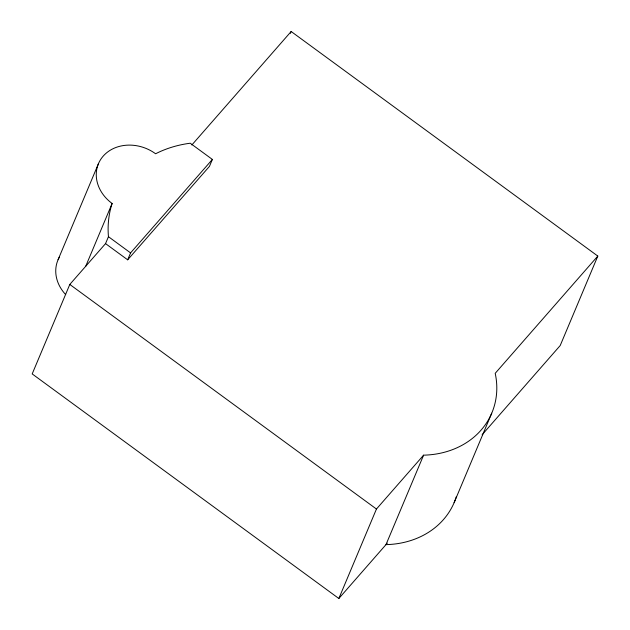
<?xml version="1.0" encoding="UTF-8"?>
<svg xmlns="http://www.w3.org/2000/svg" width="630" height="630" viewBox="0 0 630 630"><rect width="100%" height="100%" fill="white"/><g stroke="black" fill="none" stroke-linecap="round" stroke-linejoin="round"><path stroke-width="0.94" d="M58.078 259.725L98.595 163.343M105.541 243.613L127.669 259.82L209.467 166.352L212.373 159.429L190.244 143.223A112.998 95.721 22.8 0 0 155.602 153.759A38.422 32.555 22.8 0 0 103.178 156.145A38.422 32.555 22.8 0 0 112.116 203.459A112.998 95.721 22.8 0 0 108.447 236.691L105.541 243.613L69.796 284.453L32.193 373.921L338.845 598.5L387.277 543.154M85.609 266.514L112.116 203.459M127.669 259.82L130.575 252.898L212.373 159.429M290.399 33.311L291.155 31.5L597.807 256.079L560.204 345.547L482.115 434.771M338.845 598.5L376.449 509.032L423.596 455.167A87.318 73.97 22.8 0 0 495.204 373.33L597.807 256.079M423.596 455.167L385.985 544.627A87.318 73.97 22.8 0 0 456.317 496.692M454.12 502.661L491.731 413.193M191.851 144.987L291.155 31.5M108.447 236.691L130.575 252.898M69.796 284.453L376.449 509.032M65.685 294.62A38.422 32.555 22.8 0 1 59.354 257.19"/></g></svg>
